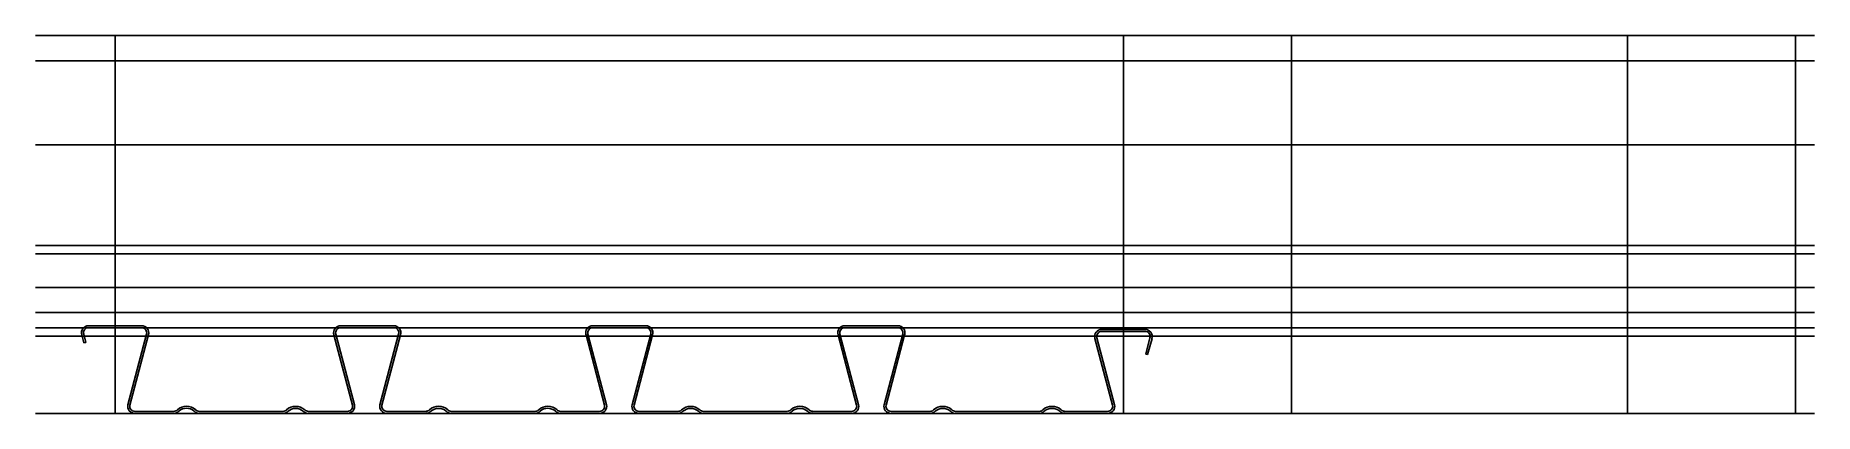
# Model space of a CAD drawing. Extents: x -47 to 1011, y 0 to 225.
import ezdxf

# ---------------------------------------------------------------- set-up
doc = ezdxf.new("R2010")
doc.units = 0
doc.layers.get('0').update_dxf_attribs({"linetype": 'CONTINUOUS'})

msp = doc.modelspace()

# ---------------------------------------------------------------- linework, layer by layer
at = {"linetype": 'CONTINUOUS'}
for p, q in [((-47.3, 225), (1011.2, 225)), ((0, -0.1), (0, 225)), ((600, -0.1), (600, 225)), ((700, -0.1), (700, 225)), ((900, -0.1), (900, 225)), ((1000, -0.1), (1000, 225)), ((-47.3, 210), (1011.2, 210)), ((-47.3, 160), (1011.2, 160)), ((-47.3, 100), (1011.2, 100)), ((-47.3, 95), (1011.2, 95)), ((-47.3, 75), (1011.2, 75)), ((-47.3, 60), (1011.2, 60)), ((-47.3, 51), (1011.2, 51)), ((-47.3, 46), (1011.2, 46)), ((-19.8, 46.8), (-18.6, 42)), ((-17.4, 42.3), (-18.7, 47.1)), ((15.8, 52.2), (-15.8, 52.2)), ((-15.8, 51), (15.8, 51)), ((15.8, 51), (0, 51)), ((0, 51), (0, 0)), ((18.7, 47.2), (7.6, 5.1)), ((7.6, 5.1), (18.7, 47.2)), ((8.8, 4.8), (19.8, 46.9)), ((130.2, 46.8), (141.2, 4.8)), ((142.4, 5.1), (131.3, 47.1)), ((131.3, 47.1), (142.4, 5.1)), ((165.8, 52.2), (134.2, 52.2)), ((134.2, 51), (165.8, 51)), ((165.8, 51), (134.2, 51)), ((168.7, 47.1), (157.6, 5.1)), ((157.6, 5.1), (168.7, 47.1)), ((158.8, 4.8), (169.8, 46.8)), ((280.2, 46.8), (291.2, 4.8)), ((292.4, 5.1), (281.3, 47.1)), ((281.3, 47.1), (292.4, 5.1)), ((315.8, 52.2), (284.2, 52.2)), ((284.2, 51), (315.8, 51)), ((315.8, 51), (284.2, 51)), ((318.7, 47.1), (307.6, 5.1)), ((307.6, 5.1), (318.7, 47.1)), ((308.8, 4.8), (319.8, 46.8)), ((430.2, 46.8), (441.2, 4.8)), ((442.4, 5.1), (431.3, 47.1)), ((431.3, 47.1), (442.4, 5.1)), ((465.8, 52.2), (434.2, 52.2)), ((434.2, 51), (465.8, 51)), ((465.8, 51), (434.2, 51)), ((468.7, 47.1), (457.6, 5.1)), ((457.6, 5.1), (468.7, 47.1)), ((458.8, 4.8), (469.8, 46.8)), ((583, 44.6), (593.5, 4.8)), ((594.7, 5.1), (584.2, 45)), ((584.2, 45), (594.7, 5.1)), ((613, 50), (587, 50)), ((587, 48.8), (613, 48.8)), ((600, 48.8), (587, 48.8)), ((600, 0), (600, 48.8)), ((615.8, 45), (613.3, 35.3)), ((614.4, 35), (617, 44.6)), ((-18.6, 42), (-17.4, 42.3)), ((613.3, 35.3), (614.4, 35)), ((-47.3, 0), (1011.2, 0)), ((0, 0), (11.7, 0)), ((35, 1.2), (11.7, 1.2)), ((11.7, 0), (35, 0)), ((35, 0), (50, 0)), ((100, 1.2), (50, 1.2)), ((50, 0), (100, 0)), ((100, 0), (115, 0)), ((138.3, 1.2), (115, 1.2)), ((115, 0), (138.3, 0)), ((138.3, 0), (161.7, 0)), ((185, 1.2), (161.7, 1.2)), ((161.7, 0), (185, 0)), ((185, 0), (200, 0)), ((250, 1.2), (200, 1.2)), ((200, 0), (250, 0)), ((250, 0), (265, 0)), ((288.3, 1.2), (265, 1.2)), ((265, 0), (288.3, 0)), ((288.3, 0), (311.7, 0)), ((335, 1.2), (311.7, 1.2)), ((311.7, 0), (335, 0)), ((335, 0), (350, 0)), ((400, 1.2), (350, 1.2)), ((350, 0), (400, 0)), ((400, 0), (415, 0)), ((438.3, 1.2), (415, 1.2)), ((415, 0), (438.3, 0)), ((438.3, 0), (461.7, 0)), ((485, 1.2), (461.7, 1.2)), ((461.7, 0), (485, 0)), ((485, 0), (500, 0)), ((550, 1.2), (500, 1.2)), ((500, 0), (550, 0)), ((550, 0), (565, 0)), ((590.6, 1.2), (565, 1.2)), ((565, 0), (590.6, 0)), ((590.6, 0), (600, 0))]:
    msp.add_line(p, q, dxfattribs=at)
for centre, radius, start, end in [((-15.8, 48), 4.2, 90.0511, 196.175), ((-15.8, 48), 3, 89.9439, 196.4593), ((15.8, 48), 4.2, 344.1089, 90.0069), ((15.8, 48), 3, 343.7398, 90), ((15.8, 48), 3, 343.7398, 90), ((134.2, 48), 4.2, 90.0511, 196.175), ((134.2, 48), 3, 89.9439, 196.4593), ((134.2, 48), 3, 89.9439, 196.4593), ((165.8, 48), 4.2, 343.825, 89.9489), ((165.8, 48), 3, 343.5407, 90.0561), ((165.8, 48), 3, 343.5407, 90.0561), ((284.2, 48), 4.2, 90.0511, 196.175), ((284.2, 48), 3, 89.9439, 196.4593), ((284.2, 48), 3, 89.9439, 196.4593), ((315.8, 48), 4.2, 343.825, 89.9489), ((315.8, 48), 3, 343.5407, 90.0561), ((315.8, 48), 3, 343.5407, 90.0561), ((434.2, 48), 4.2, 90.0511, 196.175), ((434.2, 48), 3, 89.9439, 196.4593), ((434.2, 48), 3, 89.9439, 196.4593), ((465.8, 48), 4.2, 343.825, 89.9489), ((465.8, 48), 3, 343.5407, 90.0561), ((465.8, 48), 3, 343.5407, 90.0561), ((587.1, 45.8), 4.2, 90.0511, 196.175), ((587.1, 45.8), 3, 90.1349, 196.4594), ((587.1, 45.8), 3, 90.1349, 196.4594), ((612.9, 45.8), 4.2, 343.825, 89.9489), ((612.9, 45.8), 3, 343.5406, 89.8651), ((11.7, 4.2), 4.19, 166.8952, 270.1247), ((11.7, 4.2), 4.19, 166.8952, 270.1247), ((11.7, 4.2), 2.99, 167.2477, 270.0719), ((35, 4), 2.8, 270.1023, 317.8227), ((35, 4), 4, 270.1943, 316.9611), ((35, 4), 4, 270.1943, 316.9611), ((42.5, -3.9), 8.14, 48.1582, 131.8418), ((42.5, -3.9), 6.94, 48.5321, 131.3431), ((42.5, -3.9), 6.94, 48.5321, 131.3431), ((50, 4), 4.02, 223.3586, 269.8172), ((50, 4), 4.02, 223.3586, 269.8172), ((50, 4), 2.82, 222.3569, 269.7181), ((100, 4), 2.82, 270.2819, 317.6431), ((100, 4), 4.02, 270.1828, 316.6414), ((100, 4), 4.02, 270.1828, 316.6414), ((107.4, -3.8), 7.97, 47.131, 132.338), ((107.4, -3.8), 6.77, 47.1026, 132.0198), ((107.4, -3.8), 6.77, 47.1026, 132.0198), ((115.1, 4.6), 4.6, 227.7972, 268.1303), ((115.1, 4.6), 4.6, 227.7972, 268.1303), ((115.1, 4.6), 3.4, 228.0265, 267.912), ((138.3, 4.2), 4.19, 269.907, 12.9644), ((138.3, 4.2), 4.19, 269.907, 12.9644), ((138.3, 4.2), 2.99, 269.9281, 12.7523), ((161.7, 4.2), 4.2, 167.3469, 270.0273), ((161.7, 4.2), 4.2, 167.3469, 270.0273), ((161.7, 4.2), 3, 167.8776, 269.9407), ((185, 4.1), 2.88, 270.4159, 316.8429), ((185, 4.1), 4.08, 270.4081, 316.0841), ((185, 4.1), 4.08, 270.4081, 316.0841), ((192.5, -3.9), 8.09, 47.9886, 132.1171), ((192.5, -3.9), 6.89, 48.345, 131.7799), ((192.5, -3.9), 6.89, 48.345, 131.7799), ((200, 4.1), 4.1, 223.8396, 269.4794), ((200, 4.1), 4.1, 223.8396, 269.4794), ((200, 4.1), 2.9, 223.0525, 269.2272), ((250, 3.9), 2.75, 270.0329, 318.5613), ((250, 3.9), 3.95, 270.0253, 317.2749), ((250, 3.9), 3.95, 270.0253, 317.2749), ((257.5, -3.9), 8.13, 47.9895, 131.7995), ((257.5, -3.9), 6.93, 48.3967, 131.3537), ((257.5, -3.9), 6.93, 48.3967, 131.3537), ((265, 4.1), 4.11, 224.0937, 269.5565), ((265, 4.1), 4.11, 224.0937, 269.5565), ((265, 4.1), 2.91, 223.4102, 269.331), ((288.3, 4.2), 4.2, 270.0472, 12.9329), ((288.3, 4.2), 4.2, 270.0472, 12.9329), ((288.3, 4.2), 3, 269.9759, 12.5133), ((311.7, 4.2), 4.2, 167.0671, 269.9528), ((311.7, 4.2), 4.2, 167.0671, 269.9528), ((311.7, 4.2), 3, 167.4867, 270.0241), ((335, 3.9), 2.75, 270.0329, 318.5613), ((335, 3.9), 3.95, 270.0253, 317.2749), ((335, 3.9), 3.95, 270.0253, 317.2749), ((342.5, -4), 8.16, 48.184, 131.7105), ((342.5, -4), 6.96, 48.6224, 131.2529), ((342.5, -4), 6.96, 48.6224, 131.2529), ((350, 4), 4.03, 223.4196, 269.7562), ((350, 4), 4.03, 223.4196, 269.7562), ((350, 4), 2.83, 222.4457, 269.6294), ((400, 4), 2.8, 270.1023, 317.8227), ((400, 4), 4, 270.0598, 316.7644), ((400, 4), 4, 270.0598, 316.7644), ((407.5, -3.9), 8.09, 47.8829, 132.0114), ((407.5, -3.9), 6.89, 48.1575, 131.5926), ((407.5, -3.9), 6.89, 48.1575, 131.5926), ((415, 4.2), 4.16, 224.5772, 269.4051), ((415, 4.2), 4.16, 224.5772, 269.4051), ((415, 4.2), 2.96, 223.8243, 269.1184), ((438.3, 4.2), 4.2, 269.9727, 12.6531), ((438.3, 4.2), 4.2, 269.9727, 12.6531), ((438.3, 4.2), 3, 270.0179, 12.3178), ((461.7, 4.2), 4.2, 167.0671, 269.9528), ((461.7, 4.2), 4.2, 167.0671, 269.9528), ((461.7, 4.2), 3, 167.4867, 270.0241), ((485, 3.9), 2.75, 270.0329, 318.5613), ((485, 3.9), 3.95, 270.0253, 317.2749), ((485, 3.9), 3.95, 270.0253, 317.2749), ((492.5, -4), 8.17, 48.845, 131.685), ((492.5, -4), 6.97, 49.3972, 131.2304), ((492.5, -4), 6.97, 49.3972, 131.2304), ((500, 4), 4.05, 222.3812, 269.6938), ((500, 4), 4.05, 222.3812, 269.6938), ((500, 4), 2.85, 221.0042, 269.5821), ((550, 3.9), 2.75, 270.0329, 318.5613), ((550, 3.9), 3.95, 270.0253, 317.2749), ((550, 3.9), 3.95, 270.0253, 317.2749), ((557.5, -4), 8.18, 48.3149, 131.6851), ((557.5, -4), 6.98, 48.7744, 131.2256), ((557.5, -4), 6.98, 48.7744, 131.2256), ((565, 4), 3.97, 222.8512, 269.8485), ((565, 4), 3.97, 222.8512, 269.8485), ((565, 4), 2.77, 221.625, 269.7808), ((590.6, 4.2), 4.2, 270.0472, 12.9329), ((590.6, 4.2), 4.2, 270.0472, 12.9329), ((590.6, 4.2), 3, 270.1668, 12.5136)]:
    msp.add_arc(centre, radius, start, end, dxfattribs=at)

doc.saveas('drawing.dxf')
